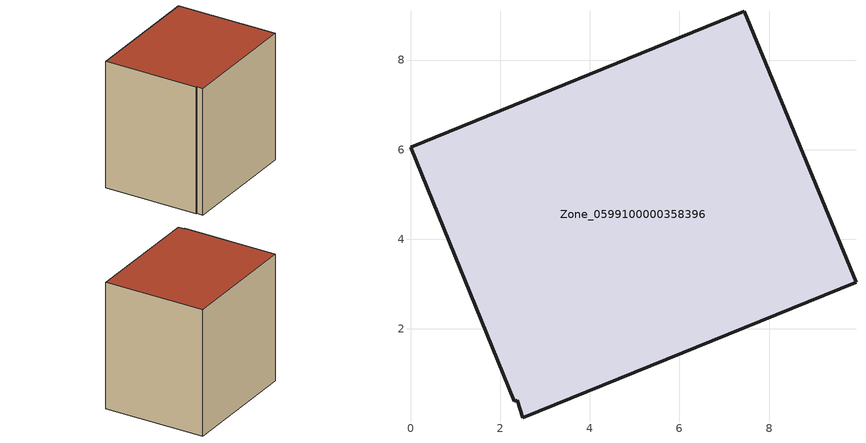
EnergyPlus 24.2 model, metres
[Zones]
Zone_0599100000358396
 floor ground (C_G): 2.38,0.41 2.31,0.38 0,6.05 7.45,9.09 9.94,3.04 2.51,0.02 z3.65
 wall outside (C_F): 9.94,3.04 7.45,9.09 0,6.05 2.31,0.38 2.38,0.41 2.51,0.02 9.94,3.04 z3.65:11.87
 roof outside (C_R): 2.38,0.41 2.51,0.02 9.94,3.04 7.45,9.09 0,6.05 2.31,0.38 z11.87
[BUILDING]
Pand.0599100000358396: North Axis=0; Terrain=City; Loads Convergence Tolerance Value=0.04; Temperature Convergence Tolerance Value=0.4; Solar Distribution=FullExterior; Maximum Number of Warmup Days=25; Minimum Number of Warmup Days=1
[Site:Location]
Rotterdam.The.Hague.AP_ZH_NLD Design_Conditions: Latitude=51.96; Longitude=4.45; Time Zone=1; Elevation=-4.5
[SITE:GROUNDTEMPERATURE:BUILDINGSURFACE]
18, 18, 18, 18, 18, 18, 18, 18, 18, 18, 18, 18
[MATERIAL] Thermal Absorptance=0.9; Solar Absorptance=0.7; Visible Absorptance=0.7
Name | Roughness | Thickness | Conductivity | Density | Specific Heat
G.TC.1992-2005 | MediumSmooth | 0.15 | 0.06 | 540 | 1210
F.TC.1992-2005 | Rough | 0.3 | 0.12 | 1920 | 840
R.TC.1992-2005 | MediumRough | 0.2 | 0.08 | 1500 | 1000
[CONSTRUCTION]
C_G: G.TC.1992-2005
C_F: F.TC.1992-2005
C_R: R.TC.1992-2005
[ZONE]
Zone_0599100000358396: Type=1; Multiplier=1; Ceiling Height=Autocalculate; Volume=Autocalculate; Floor Area=autocalculate; Part of Total Floor Area=Yes
[ZONEINFILTRATION:DESIGNFLOWRATE]
Infil_Zone_0599100000358396: Zone or ZoneList or Space or SpaceList=Zone_0599100000358396; Schedule=AlwaysOn; Design Flow Rate Calculation Method=Flow/Area; Flow Rate per Floor Area=0.0015; Constant Term Coefficient=1; Temperature Term Coefficient=0; Velocity Term Coefficient=0; Velocity Squared Term Coefficient=0
[HVACTEMPLATE:ZONE:IDEALLOADSAIRSYSTEM]
Zone_0599100000358396: Maximum Heating Supply Air Temperature=50; Minimum Cooling Supply Air Temperature=13; Maximum Heating Supply Air Humidity Ratio=0.0156; Minimum Cooling Supply Air Humidity Ratio=0.0077; Heating Limit=NoLimit; Cooling Limit=NoLimit; Dehumidification Control Type=ConstantSensibleHeatRatio; Cooling Sensible Heat Ratio=0.7; Dehumidification Setpoint=60; Humidification Control Type=None; Humidification Setpoint=30; Outdoor Air Method=None; Outdoor Air Flow Rate per Person=0.00944; Outdoor Air Flow Rate per Zone Floor Area=0; Outdoor Air Flow Rate per Zone=0; Demand Controlled Ventilation Type=None; Outdoor Air Economizer Type=NoEconomizer; Heat Recovery Type=None; Sensible Heat Recovery Effectiveness=0.7; Latent Heat Recovery Effectiveness=0.65
[ZONECONTROL:THERMOSTAT]
ThermostatControl_Zone_0599100000358396: Zone or ZoneList=Zone_0599100000358396; Control Type Schedule=DualSetpointControlType; Control 1=Thermostat_Zone_0599100000358396; Temperature Difference Between Cutout And Setpoint=0
[THERMOSTATSETPOINT:DUALSETPOINT]
Thermostat_Zone_0599100000358396: Heating Setpoint Temperature Schedule=HeatingSetpoint_Zone_0599100000358396; Cooling Setpoint Temperature Schedule=CoolingSetpoint_Zone_0599100000358396
[SCHEDULE:COMPACT]
HeatingSetpoint_Zone_0599100000358396: Through: 12/31, For: AllDays, Until: 24:00, 21
CoolingSetpoint_Zone_0599100000358396: Through: 12/31, For: AllDays, Until: 24:00, 24
DualSetpointControlType: Through: 12/31, For: AllDays, Until: 24:00, 4
AlwaysOn: Through: 12/31, For: AllDays, Until: 24:00, 1
